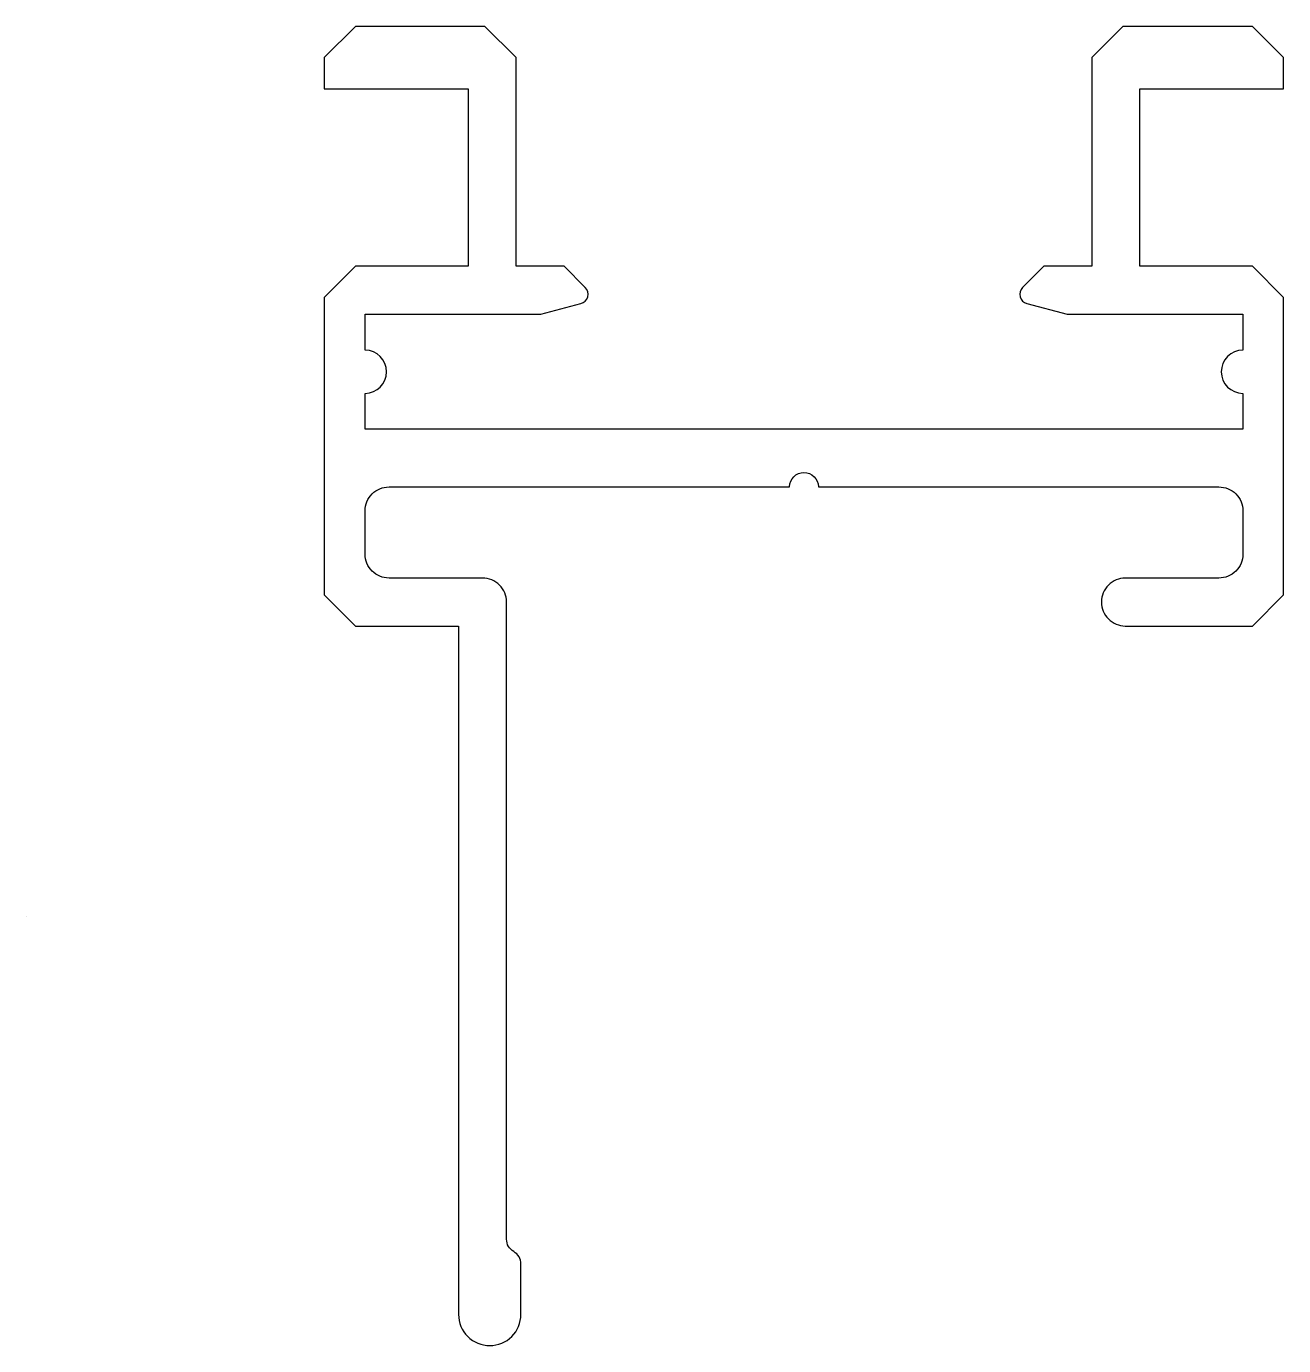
# Model space of a CAD drawing. Extents: x 1167.7 to 1193.9, y 47.1 to 74.6.
import ezdxf

# ---------------------------------------------------------------- set-up
doc = ezdxf.new("R2010")
doc.units = 0
doc.header["$LTSCALE"] = 15
doc.layers.get('0').update_dxf_attribs({"linetype": 'CONTINUOUS'})

msp = doc.modelspace()

# ---------------------------------------------------------------- linework, layer by layer
at = {"ltscale": 0.05}
msp.add_line((1167.677, 56.017), (1167.677, 56.017), dxfattribs=at)
msp.add_lwpolyline([(1176.887, 73.277), (1176.887, 69.577), (1174.537, 69.577), (1173.887, 68.927), (1173.887, 62.727), (1174.537, 62.077), (1176.687, 62.077), (1176.687, 47.727, 0.414214), (1177.337, 47.077, 0.414214), (1177.987, 47.727), (1177.987, 48.777, 0.267949), (1177.837, 49.036, -0.267949), (1177.687, 49.296), (1177.687, 62.577, 0.414214), (1177.187, 63.077), (1175.237, 63.077, -0.414214), (1174.737, 63.577), (1174.737, 64.477, -0.414214), (1175.237, 64.977), (1183.587, 64.977, -1), (1184.187, 64.977), (1192.537, 64.977, -0.414214), (1193.037, 64.477), (1193.037, 63.577, -0.414214), (1192.537, 63.077), (1190.587, 63.077, 0.414214), (1190.087, 62.577), (1190.087, 62.577, 0.414214), (1190.587, 62.077), (1193.237, 62.077), (1193.887, 62.727), (1193.887, 68.927), (1193.237, 69.577), (1190.887, 69.577), (1190.887, 73.277), (1193.887, 73.277), (1193.887, 73.927), (1193.237, 74.577), (1190.537, 74.577), (1189.887, 73.927), (1189.887, 69.577), (1188.887, 69.577), (1188.445, 69.135, 0.57735), (1188.535, 68.8), (1189.371, 68.577), (1193.037, 68.577), (1193.037, 67.827, 1), (1193.037, 66.927), (1193.037, 66.177), (1174.737, 66.177), (1174.737, 66.927, 1), (1174.737, 67.827), (1174.737, 68.577), (1178.403, 68.577), (1179.239, 68.8, 0.57735), (1179.328, 69.135), (1178.887, 69.577), (1177.887, 69.577), (1177.887, 73.927), (1177.237, 74.577), (1174.537, 74.577), (1173.887, 73.927), (1173.887, 73.277)], format="xyb", close=True, dxfattribs=at)

doc.saveas('drawing.dxf')
